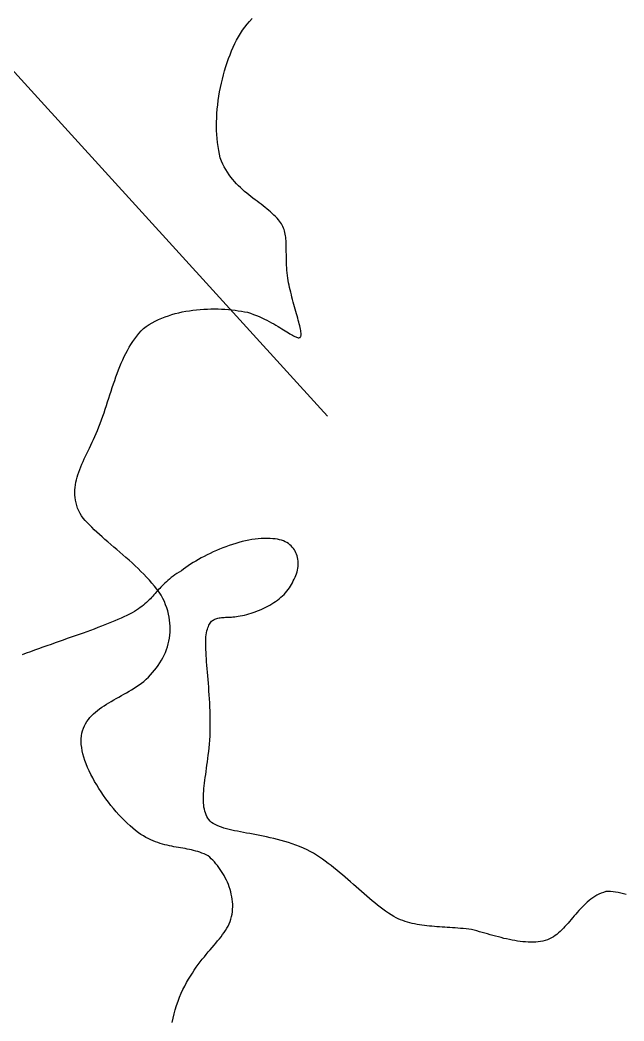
# Model space of a CAD drawing. Header units: metres. Extents: x 507606 to 508087, y 6966978 to 6967359.
# Drawn here: x 507844.326 to 507845.31, y 6967254.757 to 6967256.389 of the extents above; entities that cross this region are included whole.
import ezdxf

# ---------------------------------------------------------------- set-up
doc = ezdxf.new("R2010")
doc.units = ezdxf.units.M
doc.linetypes.add('ISO-DASHED2', pattern=[6, 4, -2])
doc.layers.add('CON_EX. MIN', color=253, linetype='ISO-DASHED2')
doc.layers.add('mga2020VEG_TREE', color=252, linetype='Continuous')

# ---------------------------------------------------------------- blocks, each defined once
blk = doc.blocks.new('BAC V TREE')
for p, q in [((-13.4646, 8.079), (-13.4404, 8.1099)), ((-13.4404, 8.1099), (-13.4155, 8.1395)), ((-13.4155, 8.1395), (-13.3898, 8.1677)), ((-13.5517, 7.9422), (-13.5328, 7.9773)), ((-13.5328, 7.9773), (-13.5108, 8.0128)), ((-13.5108, 8.0128), (-13.488, 8.0466)), ((-13.488, 8.0466), (-13.4646, 8.079)), ((-13.5875, 7.8682), (-13.5699, 7.9058)), ((-13.5699, 7.9058), (-13.5517, 7.9422)), ((-13.6357, 7.749), (-13.6204, 7.7897)), ((-13.6204, 7.7897), (-13.6043, 7.8294)), ((-13.6043, 7.8294), (-13.5875, 7.8682)), ((-13.6771, 7.6221), (-13.6641, 7.6651)), ((-13.6641, 7.6651), (-13.6503, 7.7074)), ((-13.6503, 7.7074), (-13.6357, 7.749)), ((-13.7004, 7.5344), (-13.6892, 7.5785)), ((-13.6892, 7.5785), (-13.6771, 7.6221)), ((-13.7203, 7.4449), (-13.7108, 7.4898)), ((-13.7108, 7.4898), (-13.7004, 7.5344)), ((-13.7431, 7.309), (-13.7365, 7.3544)), ((-13.7365, 7.3544), (-13.7289, 7.3998)), ((-13.7289, 7.3998), (-13.7203, 7.4449)), ((-13.7534, 7.2182), (-13.7487, 7.2635)), ((-13.7487, 7.2635), (-13.7431, 7.309)), ((-13.7595, 7.128), (-13.7569, 7.173)), ((-13.7569, 7.173), (-13.7534, 7.2182)), ((-13.7613, 7.0391), (-13.7609, 7.0833)), ((-13.7605, 6.9954), (-13.7613, 7.0391)), ((-13.7609, 7.0833), (-13.7595, 7.128)), ((-13.7586, 6.9522), (-13.7605, 6.9954)), ((-13.7555, 6.9097), (-13.7586, 6.9522)), ((-13.7512, 6.868), (-13.7555, 6.9097)), ((-13.7457, 6.8271), (-13.7512, 6.868)), ((-13.739, 6.7871), (-13.7457, 6.8271)), ((-13.731, 6.7481), (-13.739, 6.7871)), ((-13.7218, 6.7102), (-13.731, 6.7481)), ((-13.7112, 6.6735), (-13.7218, 6.7102)), ((-13.6965, 6.6425), (-13.7112, 6.6735)), ((-13.6809, 6.6129), (-13.6965, 6.6425)), ((-13.6644, 6.5845), (-13.6809, 6.6129)), ((-13.6472, 6.5573), (-13.6644, 6.5845)), ((-13.6292, 6.5313), (-13.6472, 6.5573)), ((-13.6106, 6.5063), (-13.6292, 6.5313)), ((-13.5914, 6.4824), (-13.6106, 6.5063)), ((-13.5716, 6.4594), (-13.5914, 6.4824)), ((-13.5514, 6.4374), (-13.5716, 6.4594)), ((-13.5307, 6.4161), (-13.5514, 6.4374)), ((-13.5097, 6.3957), (-13.5307, 6.4161)), ((-13.4884, 6.376), (-13.5097, 6.3957)), ((-13.4669, 6.3569), (-13.4884, 6.376)), ((-13.4453, 6.3385), (-13.4669, 6.3569)), ((-13.4235, 6.3205), (-13.4453, 6.3385)), ((-13.4017, 6.3031), (-13.4235, 6.3205)), ((-13.3799, 6.2861), (-13.4017, 6.3031)), ((-13.3582, 6.2694), (-13.3799, 6.2861)), ((-13.3367, 6.253), (-13.3582, 6.2694)), ((-13.3154, 6.2369), (-13.3367, 6.253)), ((-13.2943, 6.2209), (-13.3154, 6.2369)), ((-13.2736, 6.205), (-13.2943, 6.2209)), ((-13.2533, 6.1892), (-13.2736, 6.205)), ((-13.2334, 6.1734), (-13.2533, 6.1892)), ((-13.2141, 6.1576), (-13.2334, 6.1734)), ((-13.1954, 6.1416), (-13.2141, 6.1576)), ((-13.1773, 6.1254), (-13.1954, 6.1416)), ((-13.1599, 6.1089), (-13.1773, 6.1254)), ((-13.1433, 6.0922), (-13.1599, 6.1089)), ((-13.1275, 6.0751), (-13.1433, 6.0922)), ((-13.1126, 6.0575), (-13.1275, 6.0751)), ((-13.1012, 6.0439), (-13.1126, 6.0575)), ((-13.0909, 6.0301), (-13.1012, 6.0439)), ((-13.0816, 6.0161), (-13.0909, 6.0301)), ((-13.0734, 6.0018), (-13.0816, 6.0161)), ((-13.0661, 5.9871), (-13.0734, 6.0018)), ((-13.0596, 5.9722), (-13.0661, 5.9871)), ((-13.0541, 5.9569), (-13.0596, 5.9722)), ((-13.0492, 5.9413), (-13.0541, 5.9569)), ((-13.0451, 5.9253), (-13.0492, 5.9413)), ((-13.0417, 5.909), (-13.0451, 5.9253)), ((-13.0388, 5.8923), (-13.0417, 5.909)), ((-13.0365, 5.8751), (-13.0388, 5.8923)), ((-13.0347, 5.8575), (-13.0365, 5.8751)), ((-13.0332, 5.8395), (-13.0347, 5.8575)), ((-13.0322, 5.821), (-13.0332, 5.8395)), ((-13.0314, 5.802), (-13.0322, 5.821)), ((-13.0309, 5.7825), (-13.0314, 5.802)), ((-13.0305, 5.7625), (-13.0309, 5.7825)), ((-13.0303, 5.742), (-13.0305, 5.7625)), ((-13.0301, 5.7209), (-13.0303, 5.742)), ((-13.03, 5.6992), (-13.0301, 5.7209)), ((-13.0298, 5.677), (-13.03, 5.6992)), ((-13.0294, 5.6542), (-13.0298, 5.677)), ((-13.029, 5.6307), (-13.0294, 5.6542)), ((-13.0282, 5.6066), (-13.029, 5.6307)), ((-13.0272, 5.5818), (-13.0282, 5.6066)), ((-13.0259, 5.5564), (-13.0272, 5.5818)), ((-13.0241, 5.5303), (-13.0259, 5.5564)), ((-13.0219, 5.5035), (-13.0241, 5.5303)), ((-13.0191, 5.476), (-13.0219, 5.5035)), ((-13.0158, 5.4477), (-13.0191, 5.476)), ((-13.0116, 5.4237), (-13.0158, 5.4477)), ((-13.0069, 5.3992), (-13.0116, 5.4237)), ((-13.0018, 5.3744), (-13.0069, 5.3992)), ((-12.9962, 5.3492), (-13.0018, 5.3744)), ((-12.9903, 5.3238), (-12.9962, 5.3492)), ((-12.984, 5.2982), (-12.9903, 5.3238)), ((-12.9776, 5.2726), (-12.984, 5.2982)), ((-12.9709, 5.2469), (-12.9776, 5.2726)), ((-12.964, 5.2213), (-12.9709, 5.2469)), ((-12.9571, 5.1959), (-12.964, 5.2213)), ((-12.9501, 5.1707), (-12.9571, 5.1959)), ((-12.9432, 5.1458), (-12.9501, 5.1707)), ((-12.9363, 5.1212), (-12.9432, 5.1458)), ((-14.3364, 5.0269), (-14.3018, 5.0406)), ((-14.3018, 5.0406), (-14.2667, 5.0532)), ((-14.2667, 5.0532), (-14.2309, 5.0646)), ((-14.2309, 5.0646), (-14.1947, 5.075)), ((-14.1947, 5.075), (-14.158, 5.0842)), ((-14.158, 5.0842), (-14.121, 5.0924)), ((-14.121, 5.0924), (-14.0837, 5.0996)), ((-14.0837, 5.0996), (-14.0462, 5.1058)), ((-14.0462, 5.1058), (-14.0085, 5.1111)), ((-14.0085, 5.1111), (-13.9707, 5.1154)), ((-13.9707, 5.1154), (-13.9329, 5.1188)), ((-13.9329, 5.1188), (-13.8951, 5.1213)), ((-13.8951, 5.1213), (-13.8574, 5.1231)), ((-13.8574, 5.1231), (-13.8199, 5.124)), ((-13.8199, 5.124), (-13.7827, 5.1241)), ((-13.7827, 5.1241), (-13.7457, 5.1235)), ((-13.7457, 5.1235), (-13.7091, 5.1222)), ((-13.7091, 5.1222), (-13.673, 5.1202)), ((-13.673, 5.1202), (-13.6373, 5.1175)), ((-13.6373, 5.1175), (-13.6023, 5.1142)), ((-13.6023, 5.1142), (-13.5678, 5.1103)), ((-13.5678, 5.1103), (-13.5341, 5.1059)), ((-13.5341, 5.1059), (-13.5011, 5.1009)), ((-13.5011, 5.1009), (-13.469, 5.0954)), ((-13.469, 5.0954), (-13.4377, 5.0895)), ((-13.4377, 5.0895), (-13.4056, 5.0787)), ((-13.4056, 5.0787), (-13.3745, 5.0674)), ((-13.3745, 5.0674), (-13.3444, 5.0556)), ((-13.3444, 5.0556), (-13.3153, 5.0435)), ((-13.3153, 5.0435), (-13.2871, 5.031)), ((-12.9295, 5.0971), (-12.9363, 5.1212)), ((-12.9228, 5.0735), (-12.9295, 5.0971)), ((-12.9164, 5.0505), (-12.9228, 5.0735)), ((-12.9103, 5.0283), (-12.9164, 5.0505)), ((-14.5269, 4.9182), (-14.4975, 4.9396)), ((-14.4975, 4.9396), (-14.4671, 4.9596)), ((-14.4671, 4.9596), (-14.4357, 4.9783)), ((-14.4357, 4.9783), (-14.4034, 4.9958)), ((-14.4034, 4.9958), (-14.3703, 5.0119)), ((-14.3703, 5.0119), (-14.3364, 5.0269)), ((-13.2871, 5.031), (-13.26, 5.0184)), ((-13.26, 5.0184), (-13.2338, 5.0055)), ((-13.2338, 5.0055), (-13.2085, 4.9926)), ((-13.2085, 4.9926), (-13.1843, 4.9797)), ((-13.1843, 4.9797), (-13.161, 4.9668)), ((-13.161, 4.9668), (-13.1386, 4.954)), ((-13.1386, 4.954), (-13.1172, 4.9414)), ((-13.1172, 4.9414), (-13.0967, 4.929)), ((-12.9045, 5.0067), (-12.9103, 5.0283)), ((-12.899, 4.986), (-12.9045, 5.0067)), ((-12.894, 4.9662), (-12.899, 4.986)), ((-12.8895, 4.9474), (-12.894, 4.9662)), ((-12.8855, 4.9297), (-12.8895, 4.9474)), ((-14.619, 4.8118), (-14.5975, 4.84)), ((-14.5975, 4.84), (-14.5751, 4.8672)), ((-14.5751, 4.8672), (-14.5516, 4.8932)), ((-14.5516, 4.8932), (-14.5269, 4.9182)), ((-13.0967, 4.929), (-13.0771, 4.917)), ((-13.0771, 4.917), (-13.0585, 4.9054)), ((-13.0585, 4.9054), (-13.0408, 4.8942)), ((-13.0408, 4.8942), (-13.024, 4.8836)), ((-13.024, 4.8836), (-13.0081, 4.8736)), ((-13.0081, 4.8736), (-12.9932, 4.8643)), ((-12.9932, 4.8643), (-12.9791, 4.8557)), ((-12.9791, 4.8557), (-12.9659, 4.8479)), ((-12.9659, 4.8479), (-12.9536, 4.841)), ((-12.9536, 4.841), (-12.9422, 4.8351)), ((-12.9422, 4.8351), (-12.9317, 4.8302)), ((-12.9317, 4.8302), (-12.922, 4.8263)), ((-12.8866, 4.8261), (-12.882, 4.8303)), ((-12.8821, 4.913), (-12.8855, 4.9297)), ((-12.8793, 4.8977), (-12.8821, 4.913)), ((-12.882, 4.8303), (-12.8789, 4.8351)), ((-12.8772, 4.8835), (-12.8793, 4.8977)), ((-12.8789, 4.8351), (-12.8767, 4.8416)), ((-12.8758, 4.8708), (-12.8772, 4.8835)), ((-12.8767, 4.8416), (-12.8755, 4.8497)), ((-12.8753, 4.8595), (-12.8758, 4.8708)), ((-12.8755, 4.8497), (-12.8753, 4.8595)), ((-14.6777, 4.7215), (-14.659, 4.7525)), ((-14.659, 4.7525), (-14.6394, 4.7826)), ((-14.6394, 4.7826), (-14.619, 4.8118)), ((-12.922, 4.8263), (-12.9132, 4.8237)), ((-12.9132, 4.8237), (-12.9053, 4.8223)), ((-12.9053, 4.8223), (-12.8982, 4.8221)), ((-12.8982, 4.8221), (-12.8919, 4.8234)), ((-12.8919, 4.8234), (-12.8866, 4.8261)), ((-14.7448, 4.5899), (-14.7291, 4.6238)), ((-14.7291, 4.6238), (-14.7126, 4.6571)), ((-14.7126, 4.6571), (-14.6955, 4.6897)), ((-14.6955, 4.6897), (-14.6777, 4.7215)), ((-14.7889, 4.4845), (-14.7747, 4.5201)), ((-14.7747, 4.5201), (-14.76, 4.5553)), ((-14.76, 4.5553), (-14.7448, 4.5899)), ((-14.829, 4.375), (-14.816, 4.4119)), ((-14.816, 4.4119), (-14.8026, 4.4484)), ((-14.8026, 4.4484), (-14.7889, 4.4845)), ((-14.8544, 4.3004), (-14.8418, 4.3378)), ((-14.8418, 4.3378), (-14.829, 4.375)), ((-14.8913, 4.1872), (-14.8791, 4.225)), ((-14.8791, 4.225), (-14.8668, 4.2628)), ((-14.8668, 4.2628), (-14.8544, 4.3004)), ((-14.9284, 4.0736), (-14.9159, 4.1114)), ((-14.9159, 4.1114), (-14.9036, 4.1493)), ((-14.9036, 4.1493), (-14.8913, 4.1872)), ((-14.9669, 3.961), (-14.9538, 3.9983)), ((-14.9538, 3.9983), (-14.941, 4.0358)), ((-14.941, 4.0358), (-14.9284, 4.0736)), ((-15.0084, 3.8509), (-14.9941, 3.8872)), ((-14.9941, 3.8872), (-14.9803, 3.9239)), ((-14.9803, 3.9239), (-14.9669, 3.961)), ((-15.0503, 3.756), (-15.0361, 3.7871)), ((-15.0361, 3.7871), (-15.0221, 3.8187)), ((-15.0221, 3.8187), (-15.0084, 3.8509)), ((-15.0931, 3.6656), (-15.0789, 3.6953)), ((-15.0789, 3.6953), (-15.0646, 3.7254)), ((-15.0646, 3.7254), (-15.0503, 3.756)), ((-15.1477, 3.5507), (-15.1346, 3.5789)), ((-15.1346, 3.5789), (-15.121, 3.6074)), ((-15.121, 3.6074), (-15.1072, 3.6363)), ((-15.1072, 3.6363), (-15.0931, 3.6656)), ((-15.1948, 3.4404), (-15.184, 3.4676)), ((-15.184, 3.4676), (-15.1725, 3.4951)), ((-15.1725, 3.4951), (-15.1604, 3.5227)), ((-15.1604, 3.5227), (-15.1477, 3.5507)), ((-15.2293, 3.3328), (-15.2222, 3.3595)), ((-15.2222, 3.3595), (-15.214, 3.3863)), ((-15.214, 3.3863), (-15.2048, 3.4133)), ((-15.2048, 3.4133), (-15.1948, 3.4404)), ((-15.2438, 3.2527), (-15.2402, 3.2794)), ((-15.2402, 3.2794), (-15.2354, 3.3061)), ((-15.2354, 3.3061), (-15.2293, 3.3328)), ((-15.2469, 3.1991), (-15.2461, 3.2259)), ((-15.2462, 3.1722), (-15.2469, 3.1991)), ((-15.2439, 3.1452), (-15.2462, 3.1722)), ((-15.2461, 3.2259), (-15.2438, 3.2527)), ((-15.24, 3.118), (-15.2439, 3.1452)), ((-15.2343, 3.0906), (-15.24, 3.118)), ((-15.2267, 3.0629), (-15.2343, 3.0906)), ((-15.2173, 3.0351), (-15.2267, 3.0629)), ((-15.2059, 3.0069), (-15.2173, 3.0351)), ((-15.1924, 2.9784), (-15.2059, 3.0069)), ((-15.1762, 2.955), (-15.1924, 2.9784)), ((-15.1581, 2.9313), (-15.1762, 2.955)), ((-15.1384, 2.9074), (-15.1581, 2.9313)), ((-15.117, 2.8832), (-15.1384, 2.9074)), ((-15.0941, 2.8588), (-15.117, 2.8832)), ((-15.0698, 2.8342), (-15.0941, 2.8588)), ((-15.0443, 2.8093), (-15.0698, 2.8342)), ((-15.0175, 2.7842), (-15.0443, 2.8093)), ((-14.9898, 2.7588), (-15.0175, 2.7842)), ((-14.9611, 2.7332), (-14.9898, 2.7588)), ((-14.9315, 2.7072), (-14.9611, 2.7332)), ((-14.9013, 2.681), (-14.9315, 2.7072)), ((-14.8704, 2.6545), (-14.9013, 2.681)), ((-14.8391, 2.6278), (-14.8704, 2.6545)), ((-14.8074, 2.6007), (-14.8391, 2.6278)), ((-14.7754, 2.5733), (-14.8074, 2.6007)), ((-14.7433, 2.5456), (-14.7754, 2.5733)), ((-14.7111, 2.5176), (-14.7433, 2.5456)), ((-14.679, 2.4892), (-14.7111, 2.5176)), ((-14.6471, 2.4606), (-14.679, 2.4892)), ((-14.6155, 2.4316), (-14.6471, 2.4606)), ((-14.5844, 2.4022), (-14.6155, 2.4316)), ((-14.5537, 2.3726), (-14.5844, 2.4022)), ((-14.5237, 2.3425), (-14.5537, 2.3726)), ((-14.4944, 2.3121), (-14.5237, 2.3425)), ((-14.466, 2.2814), (-14.4944, 2.3121)), ((-14.4386, 2.2503), (-14.466, 2.2814)), ((-14.4123, 2.2188), (-14.4386, 2.2503)), ((-14.3872, 2.1869), (-14.4123, 2.2188)), ((-14.3634, 2.1546), (-14.3872, 2.1869)), ((-14.341, 2.1219), (-14.3634, 2.1546)), ((-14.3239, 2.0889), (-14.341, 2.1219)), ((-14.3087, 2.0559), (-14.3239, 2.0889)), ((-14.2952, 2.023), (-14.3087, 2.0559)), ((-14.2834, 1.9901), (-14.2952, 2.023)), ((-14.2734, 1.9574), (-14.2834, 1.9901)), ((-14.265, 1.9248), (-14.2734, 1.9574)), ((-14.2583, 1.8923), (-14.265, 1.9248)), ((-14.2533, 1.8601), (-14.2583, 1.8923)), ((-14.2499, 1.828), (-14.2533, 1.8601)), ((-14.248, 1.7961), (-14.2499, 1.828)), ((-14.2477, 1.7646), (-14.248, 1.7961)), ((-14.2558, 1.6714), (-14.2516, 1.7022)), ((-14.2516, 1.7022), (-14.2489, 1.7332)), ((-14.2489, 1.7332), (-14.2477, 1.7646)), ((-14.2867, 1.5521), (-14.2769, 1.5814)), ((-14.2769, 1.5814), (-14.2685, 1.611)), ((-14.2685, 1.611), (-14.2615, 1.6411)), ((-14.2615, 1.6411), (-14.2558, 1.6714)), ((-14.3239, 1.4669), (-14.3102, 1.4949)), ((-14.3102, 1.4949), (-14.2978, 1.5233)), ((-14.2978, 1.5233), (-14.2867, 1.5521)), ((-14.3908, 1.3604), (-14.3723, 1.3862)), ((-14.3723, 1.3862), (-14.355, 1.4126)), ((-14.355, 1.4126), (-14.3389, 1.4395)), ((-14.3389, 1.4395), (-14.3239, 1.4669)), ((-14.4997, 1.2404), (-14.4759, 1.2631)), ((-14.4759, 1.2631), (-14.453, 1.2865)), ((-14.453, 1.2865), (-14.4312, 1.3105)), ((-14.4312, 1.3105), (-14.4105, 1.3351)), ((-14.4105, 1.3351), (-14.3908, 1.3604)), ((-14.6253, 1.1475), (-14.5993, 1.1643)), ((-14.5993, 1.1643), (-14.5738, 1.1817)), ((-14.5738, 1.1817), (-14.5489, 1.1997)), ((-14.5489, 1.1997), (-14.5246, 1.2183)), ((-14.5246, 1.2183), (-14.4997, 1.2404)), ((-14.8126, 1.0392), (-14.7859, 1.0541)), ((-14.7859, 1.0541), (-14.759, 1.0691)), ((-14.759, 1.0691), (-14.732, 1.0842)), ((-14.732, 1.0842), (-14.7051, 1.0996)), ((-14.7051, 1.0996), (-14.6783, 1.1152)), ((-14.6783, 1.1152), (-14.6516, 1.1311)), ((-14.6516, 1.1311), (-14.6253, 1.1475)), ((-14.9879, 0.9305), (-14.9648, 0.9469)), ((-14.9648, 0.9469), (-14.9409, 0.963)), ((-14.9409, 0.963), (-14.9162, 0.9786)), ((-14.9162, 0.9786), (-14.891, 0.994)), ((-14.891, 0.994), (-14.8653, 1.0092)), ((-14.8653, 1.0092), (-14.8391, 1.0242)), ((-14.8391, 1.0242), (-14.8126, 1.0392)), ((-15.0887, 0.8394), (-15.0708, 0.859)), ((-15.0708, 0.859), (-15.0517, 0.8779)), ((-15.0517, 0.8779), (-15.0315, 0.896)), ((-15.0315, 0.896), (-15.0102, 0.9135)), ((-15.0102, 0.9135), (-14.9879, 0.9305)), ((-15.1565, 0.7272), (-15.1461, 0.7517)), ((-15.1461, 0.7517), (-15.1341, 0.7752)), ((-15.1341, 0.7752), (-15.1204, 0.7975)), ((-15.1204, 0.7975), (-15.1053, 0.8189)), ((-15.1053, 0.8189), (-15.0887, 0.8394)), ((-15.1797, 0.6177), (-15.1767, 0.6462)), ((-15.1767, 0.6462), (-15.1719, 0.6745)), ((-15.1719, 0.6745), (-15.1651, 0.7015)), ((-15.1651, 0.7015), (-15.1565, 0.7272)), ((-15.1804, 0.5879), (-15.1797, 0.6177)), ((-15.1789, 0.557), (-15.1804, 0.5879)), ((-15.1752, 0.525), (-15.1789, 0.557)), ((-15.1695, 0.4921), (-15.1752, 0.525)), ((-15.1618, 0.4584), (-15.1695, 0.4921)), ((-15.1522, 0.4239), (-15.1618, 0.4584)), ((-15.1408, 0.3888), (-15.1522, 0.4239)), ((-15.1277, 0.3531), (-15.1408, 0.3888)), ((-15.113, 0.3169), (-15.1277, 0.3531)), ((-15.0968, 0.2804), (-15.113, 0.3169)), ((-15.0791, 0.2437), (-15.0968, 0.2804)), ((-15.06, 0.2068), (-15.0791, 0.2437)), ((-15.0397, 0.1699), (-15.06, 0.2068)), ((-15.0181, 0.133), (-15.0397, 0.1699)), ((-14.9955, 0.0962), (-15.0181, 0.133)), ((-14.9718, 0.0598), (-14.9955, 0.0962)), ((-14.9472, 0.0236), (-14.9718, 0.0598)), ((-14.9217, -0.0121), (-14.9472, 0.0236)), ((-14.8954, -0.0472), (-14.9217, -0.0121)), ((-14.8685, -0.0817), (-14.8954, -0.0472)), ((-14.841, -0.1154), (-14.8685, -0.0817)), ((-14.8129, -0.1483), (-14.841, -0.1154)), ((-14.7845, -0.1802), (-14.8129, -0.1483)), ((-14.7557, -0.2111), (-14.7845, -0.1802)), ((-14.7266, -0.2408), (-14.7557, -0.2111)), ((-14.6974, -0.2693), (-14.7266, -0.2408)), ((-14.6681, -0.2964), (-14.6974, -0.2693)), ((-14.6388, -0.3221), (-14.6681, -0.2964)), ((-14.6096, -0.3463), (-14.6388, -0.3221)), ((-14.5805, -0.3687), (-14.6096, -0.3463)), ((-14.5544, -0.3862), (-14.5805, -0.3687)), ((-14.5284, -0.4022), (-14.5544, -0.3862)), ((-14.5027, -0.4168), (-14.5284, -0.4022)), ((-14.4771, -0.4301), (-14.5027, -0.4168)), ((-14.4518, -0.4421), (-14.4771, -0.4301)), ((-14.4266, -0.453), (-14.4518, -0.4421)), ((-14.4016, -0.4629), (-14.4266, -0.453)), ((-14.3768, -0.4718), (-14.4016, -0.4629)), ((-14.3521, -0.4799), (-14.3768, -0.4718)), ((-14.3277, -0.4871), (-14.3521, -0.4799)), ((-14.3034, -0.4937), (-14.3277, -0.4871)), ((-14.2793, -0.4996), (-14.3034, -0.4937)), ((-14.2553, -0.505), (-14.2793, -0.4996)), ((-14.2316, -0.51), (-14.2553, -0.505)), ((-14.2079, -0.5146), (-14.2316, -0.51)), ((-14.1845, -0.5189), (-14.2079, -0.5146)), ((-14.1612, -0.5231), (-14.1845, -0.5189)), ((-14.138, -0.5271), (-14.1612, -0.5231)), ((-14.115, -0.5312), (-14.138, -0.5271)), ((-14.0922, -0.5353), (-14.115, -0.5312)), ((-14.0695, -0.5396), (-14.0922, -0.5353)), ((-14.0469, -0.5441), (-14.0695, -0.5396)), ((-14.0244, -0.549), (-14.0469, -0.5441)), ((-14.0021, -0.5543), (-14.0244, -0.549)), ((-13.98, -0.5601), (-14.0021, -0.5543)), ((-13.9579, -0.5665), (-13.98, -0.5601)), ((-13.936, -0.5735), (-13.9579, -0.5665)), ((-13.9142, -0.5814), (-13.936, -0.5735)), ((-13.8925, -0.5901), (-13.9142, -0.5814)), ((-13.871, -0.5997), (-13.8925, -0.5901)), ((-13.8495, -0.6104), (-13.871, -0.5997)), ((-13.8331, -0.6251), (-13.8495, -0.6104)), ((-13.8167, -0.6408), (-13.8331, -0.6251)), ((-13.8005, -0.6574), (-13.8167, -0.6408)), ((-13.7845, -0.6749), (-13.8005, -0.6574)), ((-13.7688, -0.6932), (-13.7845, -0.6749)), ((-13.7534, -0.7122), (-13.7688, -0.6932)), ((-13.7383, -0.7321), (-13.7534, -0.7122)), ((-13.7237, -0.7526), (-13.7383, -0.7321)), ((-13.7096, -0.7738), (-13.7237, -0.7526)), ((-13.696, -0.7956), (-13.7096, -0.7738)), ((-13.6831, -0.818), (-13.696, -0.7956)), ((-13.6707, -0.841), (-13.6831, -0.818)), ((-13.6591, -0.8644), (-13.6707, -0.841)), ((-13.6482, -0.8883), (-13.6591, -0.8644)), ((-13.6381, -0.9126), (-13.6482, -0.8883)), ((-13.6288, -0.9373), (-13.6381, -0.9126)), ((-13.6205, -0.9623), (-13.6288, -0.9373)), ((-13.6131, -0.9877), (-13.6205, -0.9623)), ((-13.6068, -1.0133), (-13.6131, -0.9877)), ((-13.6015, -1.0391), (-13.6068, -1.0133)), ((-13.5974, -1.065), (-13.6015, -1.0391)), ((-13.5944, -1.0911), (-13.5974, -1.065)), ((-13.5927, -1.1173), (-13.5944, -1.0911)), ((-13.5931, -1.1698), (-13.5922, -1.1436)), ((-13.5922, -1.1436), (-13.5927, -1.1173)), ((-13.6112, -1.2741), (-13.6044, -1.2482)), ((-13.6044, -1.2482), (-13.5992, -1.2222)), ((-13.5992, -1.2222), (-13.5954, -1.196)), ((-13.5954, -1.196), (-13.5931, -1.1698)), ((-13.6541, -1.3701), (-13.6413, -1.3478)), ((-13.6413, -1.3478), (-13.6296, -1.3252)), ((-13.6296, -1.3252), (-13.6196, -1.2997)), ((-13.6196, -1.2997), (-13.6112, -1.2741)), ((-13.7323, -1.4803), (-13.715, -1.4583)), ((-13.715, -1.4583), (-13.6985, -1.4363)), ((-13.6985, -1.4363), (-13.6828, -1.4143)), ((-13.6828, -1.4143), (-13.668, -1.3923)), ((-13.668, -1.3923), (-13.6541, -1.3701)), ((-13.8277, -1.5946), (-13.8077, -1.571)), ((-13.8077, -1.571), (-13.788, -1.5478)), ((-13.788, -1.5478), (-13.7689, -1.5251)), ((-13.7689, -1.5251), (-13.7503, -1.5026)), ((-13.7503, -1.5026), (-13.7323, -1.4803)), ((-13.9107, -1.695), (-13.8897, -1.6689)), ((-13.8897, -1.6689), (-13.8688, -1.6435)), ((-13.8688, -1.6435), (-13.8481, -1.6188)), ((-13.8481, -1.6188), (-13.8277, -1.5946)), ((-13.9948, -1.8084), (-13.9739, -1.7786)), ((-13.9739, -1.7786), (-13.9529, -1.7498)), ((-13.9529, -1.7498), (-13.9318, -1.722)), ((-13.9318, -1.722), (-13.9107, -1.695)), ((-14.056, -1.9047), (-14.0359, -1.8714)), ((-14.0359, -1.8714), (-14.0155, -1.8393)), ((-14.0155, -1.8393), (-13.9948, -1.8084)), ((-14.1135, -2.0129), (-14.0949, -1.9754)), ((-14.0949, -1.9754), (-14.0757, -1.9394)), ((-14.0757, -1.9394), (-14.056, -1.9047)), ((-14.1654, -2.1348), (-14.1489, -2.0925)), ((-14.1489, -2.0925), (-14.1315, -2.0519)), ((-14.1315, -2.0519), (-14.1135, -2.0129)), ((-14.1961, -2.2248), (-14.1812, -2.1789)), ((-14.1812, -2.1789), (-14.1654, -2.1348)), ((-14.2172, -2.3111), (-14.2072, -2.2671)), ((-14.2072, -2.2671), (-14.1961, -2.2248)), ((-14.2259, -2.3566), (-14.2172, -2.3111)), ((-5.4099, -10.8064), (-5.4441, -10.8172)), ((-5.3757, -10.7966), (-5.4099, -10.8064)), ((-5.3416, -10.7876), (-5.3757, -10.7966)), ((-5.3076, -10.7795), (-5.3416, -10.7876)), ((-5.2738, -10.7724), (-5.3076, -10.7795)), ((-5.2404, -10.7663), (-5.2738, -10.7724)), ((-5.2073, -10.7614), (-5.2404, -10.7663)), ((-5.1747, -10.7576), (-5.2073, -10.7614)), ((-5.1426, -10.7549), (-5.1747, -10.7576)), ((-5.1111, -10.7535), (-5.1426, -10.7549)), ((-5.0802, -10.7535), (-5.1111, -10.7535)), ((-5.0501, -10.7547), (-5.0802, -10.7535)), ((-5.0208, -10.7574), (-5.0501, -10.7547)), ((-4.9962, -10.7595), (-5.0208, -10.7574)), ((-4.9728, -10.7629), (-4.9962, -10.7595)), ((-4.9506, -10.7677), (-4.9728, -10.7629)), ((-4.9297, -10.7736), (-4.9506, -10.7677)), ((-4.91, -10.7807), (-4.9297, -10.7736)), ((-4.8915, -10.789), (-4.91, -10.7807)), ((-4.8742, -10.7983), (-4.8915, -10.789)), ((-4.8581, -10.8086), (-4.8742, -10.7983)), ((-4.8432, -10.8199), (-4.8581, -10.8086)), ((-5.6778, -10.911), (-5.7094, -10.9265)), ((-5.6455, -10.896), (-5.6778, -10.911)), ((-5.6128, -10.8814), (-5.6455, -10.896)), ((-5.5796, -10.8673), (-5.6128, -10.8814)), ((-5.5461, -10.8538), (-5.5796, -10.8673)), ((-5.5123, -10.8409), (-5.5461, -10.8538)), ((-5.4783, -10.8286), (-5.5123, -10.8409)), ((-5.4441, -10.8172), (-5.4783, -10.8286)), ((-4.8295, -10.8321), (-4.8432, -10.8199)), ((-4.8169, -10.8451), (-4.8295, -10.8321)), ((-4.8056, -10.859), (-4.8169, -10.8451)), ((-4.7954, -10.8735), (-4.8056, -10.859)), ((-4.7864, -10.8888), (-4.7954, -10.8735)), ((-4.7785, -10.9046), (-4.7864, -10.8888)), ((-4.7718, -10.9211), (-4.7785, -10.9046)), ((-5.8566, -11.0084), (-5.8833, -11.0252)), ((-5.8289, -10.9916), (-5.8566, -11.0084)), ((-5.8003, -10.975), (-5.8289, -10.9916)), ((-5.7708, -10.9585), (-5.8003, -10.975)), ((-5.7405, -10.9424), (-5.7708, -10.9585)), ((-5.7094, -10.9265), (-5.7405, -10.9424)), ((-4.7663, -10.938), (-4.7718, -10.9211)), ((-4.7619, -10.9555), (-4.7663, -10.938)), ((-4.7586, -10.9733), (-4.7619, -10.9555)), ((-4.7565, -10.9915), (-4.7586, -10.9733)), ((-4.7555, -11.01), (-4.7565, -10.9915)), ((-4.7557, -11.0288), (-4.7555, -11.01)), ((-6.0257, -11.1222), (-6.0472, -11.1367)), ((-6.0029, -11.1075), (-6.0257, -11.1222)), ((-5.9786, -11.0928), (-6.0029, -11.1075)), ((-5.9566, -11.076), (-5.9786, -11.0928)), ((-5.9334, -11.0591), (-5.9566, -11.076)), ((-5.9089, -11.0422), (-5.9334, -11.0591)), ((-5.8833, -11.0252), (-5.9089, -11.0422)), ((-4.78, -11.1434), (-4.7732, -11.1243)), ((-4.7732, -11.1243), (-4.7675, -11.1051)), ((-4.7675, -11.1051), (-4.7628, -11.086)), ((-4.7628, -11.086), (-4.7593, -11.0668)), ((-4.7593, -11.0668), (-4.757, -11.0477)), ((-4.757, -11.0477), (-4.7557, -11.0288)), ((-6.1522, -11.2223), (-6.1667, -11.2363)), ((-6.1371, -11.2083), (-6.1522, -11.2223)), ((-6.1211, -11.1941), (-6.1371, -11.2083)), ((-6.1042, -11.1799), (-6.1211, -11.1941)), ((-6.0863, -11.1656), (-6.1042, -11.1799)), ((-6.0673, -11.1512), (-6.0863, -11.1656)), ((-6.0472, -11.1367), (-6.0673, -11.1512)), ((-4.8249, -11.2376), (-4.8153, -11.2188)), ((-4.8153, -11.2188), (-4.8069, -11.1996)), ((-4.8069, -11.1996), (-4.7968, -11.1811)), ((-4.7968, -11.1811), (-4.7879, -11.1623)), ((-4.7879, -11.1623), (-4.78, -11.1434)), ((-6.2555, -11.3326), (-6.2676, -11.3462)), ((-6.2435, -11.319), (-6.2555, -11.3326)), ((-6.2314, -11.3054), (-6.2435, -11.319)), ((-6.2191, -11.2917), (-6.2314, -11.3054)), ((-6.2066, -11.2779), (-6.2191, -11.2917)), ((-6.1938, -11.2641), (-6.2066, -11.2779)), ((-6.1805, -11.2503), (-6.1938, -11.2641)), ((-6.1667, -11.2363), (-6.1805, -11.2503)), ((-4.9036, -11.3411), (-4.8882, -11.325)), ((-4.8882, -11.325), (-4.8736, -11.3084)), ((-4.8736, -11.3084), (-4.8599, -11.2914)), ((-4.8599, -11.2914), (-4.8472, -11.2739)), ((-4.8472, -11.2739), (-4.8355, -11.256)), ((-4.8355, -11.256), (-4.8249, -11.2376)), ((-6.361, -11.44), (-6.3767, -11.4533)), ((-6.3461, -11.4267), (-6.361, -11.44)), ((-6.3318, -11.4133), (-6.3461, -11.4267)), ((-6.3181, -11.4), (-6.3318, -11.4133)), ((-6.305, -11.3866), (-6.3181, -11.4)), ((-6.2922, -11.3731), (-6.305, -11.3866)), ((-6.2798, -11.3597), (-6.2922, -11.3731)), ((-6.2676, -11.3462), (-6.2798, -11.3597)), ((-5.0314, -11.4405), (-5.0114, -11.4278)), ((-5.0114, -11.4278), (-4.9918, -11.4146)), ((-4.9918, -11.4146), (-4.9728, -11.4009)), ((-4.9728, -11.4009), (-4.9545, -11.3866)), ((-4.9545, -11.3866), (-4.9368, -11.3719)), ((-4.9368, -11.3719), (-4.9198, -11.3568)), ((-4.9198, -11.3568), (-4.9036, -11.3411)), ((-6.4965, -11.534), (-6.5236, -11.5483)), ((-6.4706, -11.5195), (-6.4965, -11.534)), ((-6.4495, -11.5063), (-6.4706, -11.5195)), ((-6.4296, -11.4931), (-6.4495, -11.5063)), ((-6.411, -11.4798), (-6.4296, -11.4931)), ((-6.3934, -11.4666), (-6.411, -11.4798)), ((-6.3767, -11.4533), (-6.3934, -11.4666)), ((-5.2725, -11.5457), (-5.2499, -11.5389)), ((-5.2499, -11.5389), (-5.2273, -11.5315)), ((-5.2273, -11.5315), (-5.2048, -11.5236)), ((-5.2048, -11.5236), (-5.1823, -11.5151)), ((-5.1823, -11.5151), (-5.16, -11.506)), ((-5.16, -11.506), (-5.1378, -11.4964)), ((-5.1378, -11.4964), (-5.1159, -11.4863)), ((-5.1159, -11.4863), (-5.0942, -11.4756)), ((-5.0942, -11.4756), (-5.0729, -11.4645)), ((-5.0729, -11.4645), (-5.0519, -11.4528)), ((-5.0519, -11.4528), (-5.0314, -11.4405)), ((-6.7453, -11.6477), (-6.781, -11.6618)), ((-6.7106, -11.6336), (-6.7453, -11.6477)), ((-6.6769, -11.6194), (-6.7106, -11.6336)), ((-6.6441, -11.6053), (-6.6769, -11.6194)), ((-6.6123, -11.5911), (-6.6441, -11.6053)), ((-6.5816, -11.5769), (-6.6123, -11.5911)), ((-6.552, -11.5626), (-6.5816, -11.5769)), ((-6.5236, -11.5483), (-6.552, -11.5626)), ((-5.6846, -11.6518), (-5.6779, -11.6413)), ((-5.6779, -11.6413), (-5.6707, -11.6319)), ((-5.6707, -11.6319), (-5.663, -11.6236)), ((-5.663, -11.6236), (-5.6549, -11.6163)), ((-5.6549, -11.6163), (-5.6463, -11.61)), ((-5.6463, -11.61), (-5.6372, -11.6045)), ((-5.6372, -11.6045), (-5.6276, -11.5999)), ((-5.6276, -11.5999), (-5.6176, -11.5959)), ((-5.6176, -11.5959), (-5.607, -11.5927)), ((-5.607, -11.5927), (-5.5959, -11.59)), ((-5.5959, -11.59), (-5.5843, -11.5878)), ((-5.5843, -11.5878), (-5.5722, -11.586)), ((-5.5722, -11.586), (-5.5596, -11.5846)), ((-5.5596, -11.5846), (-5.5464, -11.5835)), ((-5.5464, -11.5835), (-5.5327, -11.5826)), ((-5.5327, -11.5826), (-5.5184, -11.5818)), ((-5.5184, -11.5818), (-5.5036, -11.581)), ((-5.5036, -11.581), (-5.4882, -11.5803)), ((-5.4882, -11.5803), (-5.4723, -11.5794)), ((-5.4723, -11.5794), (-5.4557, -11.5784)), ((-5.4557, -11.5784), (-5.4386, -11.5771)), ((-5.4386, -11.5771), (-5.4209, -11.5755)), ((-5.4209, -11.5755), (-5.4026, -11.5735)), ((-5.4026, -11.5735), (-5.3836, -11.5711)), ((-5.3836, -11.5711), (-5.3618, -11.5672)), ((-5.3618, -11.5672), (-5.3398, -11.5627)), ((-5.3398, -11.5627), (-5.3175, -11.5576)), ((-5.3175, -11.5576), (-5.2951, -11.5519)), ((-5.2951, -11.5519), (-5.2725, -11.5457)), ((-7.0105, -11.7472), (-7.051, -11.7616)), ((-6.9706, -11.7329), (-7.0105, -11.7472)), ((-6.9313, -11.7186), (-6.9706, -11.7329)), ((-6.8926, -11.7043), (-6.9313, -11.7186)), ((-6.8546, -11.6901), (-6.8926, -11.7043)), ((-6.8174, -11.676), (-6.8546, -11.6901)), ((-6.781, -11.6618), (-6.8174, -11.676)), ((-5.7198, -11.7651), (-5.716, -11.7442)), ((-5.716, -11.7442), (-5.7118, -11.725)), ((-5.7118, -11.725), (-5.7072, -11.7074)), ((-5.7072, -11.7074), (-5.7022, -11.6914)), ((-5.7022, -11.6914), (-5.6968, -11.6768)), ((-5.6968, -11.6768), (-5.6909, -11.6637)), ((-5.6909, -11.6637), (-5.6846, -11.6518)), ((-7.3029, -11.8498), (-7.3459, -11.8649)), ((-7.2601, -11.8349), (-7.3029, -11.8498)), ((-7.2175, -11.82), (-7.2601, -11.8349)), ((-7.1753, -11.8053), (-7.2175, -11.82)), ((-7.1335, -11.7906), (-7.1753, -11.8053)), ((-7.092, -11.7761), (-7.1335, -11.7906)), ((-7.051, -11.7616), (-7.092, -11.7761)), ((-5.7242, -11.8631), (-5.7241, -11.8364)), ((-5.7241, -11.8364), (-5.7233, -11.8111)), ((-5.7233, -11.8111), (-5.7219, -11.7874)), ((-5.7219, -11.7874), (-5.7198, -11.7651)), ((-7.6061, -11.9587), (-7.6494, -11.9749)), ((-7.5627, -11.9427), (-7.6061, -11.9587)), ((-7.5193, -11.9268), (-7.5627, -11.9427)), ((-7.4759, -11.9111), (-7.5193, -11.9268)), ((-7.4325, -11.8956), (-7.4759, -11.9111)), ((-7.3891, -11.8802), (-7.4325, -11.8956)), ((-7.3459, -11.8649), (-7.3891, -11.8802)), ((-5.7237, -11.8912), (-5.7242, -11.8631)), ((-5.7228, -11.9206), (-5.7237, -11.8912)), ((-5.7214, -11.9512), (-5.7228, -11.9206)), ((-5.7195, -11.983), (-5.7214, -11.9512)), ((-5.7173, -12.016), (-5.7195, -11.983)), ((-5.7149, -12.05), (-5.7173, -12.016)), ((-5.7121, -12.0851), (-5.7149, -12.05)), ((-5.7092, -12.1211), (-5.7121, -12.0851)), ((-5.7061, -12.1581), (-5.7092, -12.1211)), ((-5.7029, -12.1958), (-5.7061, -12.1581)), ((-5.6997, -12.2344), (-5.7029, -12.1958)), ((-5.6965, -12.2737), (-5.6997, -12.2344)), ((-5.6933, -12.3137), (-5.6965, -12.2737)), ((-5.6903, -12.3543), (-5.6933, -12.3137)), ((-5.6874, -12.3955), (-5.6903, -12.3543)), ((-5.6848, -12.4372), (-5.6874, -12.3955)), ((-5.6824, -12.4793), (-5.6848, -12.4372)), ((-5.6804, -12.5218), (-5.6824, -12.4793)), ((-5.6787, -12.5647), (-5.6804, -12.5218)), ((-5.6774, -12.6078), (-5.6787, -12.5647)), ((-5.6767, -12.6511), (-5.6774, -12.6078)), ((-5.6768, -12.7383), (-5.6764, -12.6947)), ((-5.6764, -12.6947), (-5.6767, -12.6511)), ((-5.6795, -12.8256), (-5.6778, -12.7819)), ((-5.6778, -12.7819), (-5.6768, -12.7383)), ((-5.6851, -12.9126), (-5.6819, -12.8691)), ((-5.6819, -12.8691), (-5.6795, -12.8256)), ((-5.6975, -13.0255), (-5.6931, -12.9887)), ((-5.6931, -12.9887), (-5.689, -12.951)), ((-5.689, -12.951), (-5.6851, -12.9126)), ((-5.7114, -13.131), (-5.7067, -13.0966)), ((-5.7067, -13.0966), (-5.702, -13.0615)), ((-5.702, -13.0615), (-5.6975, -13.0255)), ((-5.7251, -13.2292), (-5.7207, -13.1973)), ((-5.7207, -13.1973), (-5.7161, -13.1646)), ((-5.7161, -13.1646), (-5.7114, -13.131)), ((-5.7404, -13.349), (-5.7371, -13.3202)), ((-5.7371, -13.3202), (-5.7334, -13.2907)), ((-5.7334, -13.2907), (-5.7294, -13.2604)), ((-5.7294, -13.2604), (-5.7251, -13.2292)), ((-5.7485, -13.456), (-5.7474, -13.4304)), ((-5.7474, -13.4304), (-5.7456, -13.4041)), ((-5.7456, -13.4041), (-5.7433, -13.3769)), ((-5.7433, -13.3769), (-5.7404, -13.349)), ((-5.749, -13.4808), (-5.7485, -13.456)), ((-5.7487, -13.5048), (-5.749, -13.4808)), ((-5.7476, -13.528), (-5.7487, -13.5048)), ((-5.7456, -13.5505), (-5.7476, -13.528)), ((-5.7427, -13.5722), (-5.7456, -13.5505)), ((-5.7388, -13.5931), (-5.7427, -13.5722)), ((-5.7339, -13.6132), (-5.7388, -13.5931)), ((-5.7278, -13.6326), (-5.7339, -13.6132)), ((-5.7205, -13.6512), (-5.7278, -13.6326)), ((-5.712, -13.669), (-5.7205, -13.6512)), ((-5.7022, -13.6861), (-5.712, -13.669)), ((-5.691, -13.7024), (-5.7022, -13.6861)), ((-5.6784, -13.7179), (-5.691, -13.7024)), ((-5.6644, -13.7327), (-5.6784, -13.7179)), ((-5.6457, -13.7445), (-5.6644, -13.7327)), ((-5.6257, -13.7554), (-5.6457, -13.7445)), ((-5.6044, -13.7654), (-5.6257, -13.7554)), ((-5.5818, -13.7748), (-5.6044, -13.7654)), ((-5.558, -13.7834), (-5.5818, -13.7748)), ((-5.533, -13.7915), (-5.558, -13.7834)), ((-5.5069, -13.7991), (-5.533, -13.7915)), ((-5.4797, -13.8062), (-5.5069, -13.7991)), ((-5.4515, -13.813), (-5.4797, -13.8062)), ((-5.4223, -13.8194), (-5.4515, -13.813)), ((-5.3921, -13.8257), (-5.4223, -13.8194)), ((-5.3611, -13.8318), (-5.3921, -13.8257)), ((-5.3292, -13.8378), (-5.3611, -13.8318)), ((-5.2965, -13.8439), (-5.3292, -13.8378)), ((-5.263, -13.85), (-5.2965, -13.8439)), ((-5.2288, -13.8563), (-5.263, -13.85)), ((-5.1939, -13.8628), (-5.2288, -13.8563)), ((-5.1584, -13.8696), (-5.1939, -13.8628)), ((-5.1224, -13.8768), (-5.1584, -13.8696)), ((-5.0858, -13.8844), (-5.1224, -13.8768)), ((-5.0487, -13.8926), (-5.0858, -13.8844)), ((-5.0111, -13.9013), (-5.0487, -13.8926)), ((-4.9732, -13.9107), (-5.0111, -13.9013)), ((-4.9349, -13.9209), (-4.9732, -13.9107)), ((-4.8963, -13.9319), (-4.9349, -13.9209)), ((-4.8575, -13.9438), (-4.8963, -13.9319)), ((-4.8184, -13.9566), (-4.8575, -13.9438)), ((-4.7792, -13.9706), (-4.8184, -13.9566)), ((-4.7399, -13.9856), (-4.7792, -13.9706)), ((-4.7004, -14.0018), (-4.7399, -13.9856)), ((-4.661, -14.0193), (-4.7004, -14.0018)), ((-4.6285, -14.0373), (-4.661, -14.0193)), ((-4.5964, -14.0562), (-4.6285, -14.0373)), ((-4.5647, -14.076), (-4.5964, -14.0562)), ((-4.5333, -14.0965), (-4.5647, -14.076)), ((-4.5022, -14.1178), (-4.5333, -14.0965)), ((-4.4715, -14.1397), (-4.5022, -14.1178)), ((-4.441, -14.1623), (-4.4715, -14.1397)), ((-4.4108, -14.1853), (-4.441, -14.1623)), ((-4.3809, -14.2089), (-4.4108, -14.1853)), ((-4.3512, -14.2328), (-4.3809, -14.2089)), ((-4.3218, -14.2571), (-4.3512, -14.2328)), ((-4.2925, -14.2817), (-4.3218, -14.2571)), ((-4.2635, -14.3065), (-4.2925, -14.2817)), ((-4.2346, -14.3315), (-4.2635, -14.3065)), ((-4.2059, -14.3566), (-4.2346, -14.3315)), ((-4.1773, -14.3817), (-4.2059, -14.3566)), ((-4.1488, -14.4068), (-4.1773, -14.3817)), ((-4.1204, -14.4318), (-4.1488, -14.4068)), ((-4.0922, -14.4566), (-4.1204, -14.4318)), ((-4.0639, -14.4813), (-4.0922, -14.4566)), ((-4.0358, -14.5056), (-4.0639, -14.4813)), ((-1.5794, -14.4748), (-1.6025, -14.4849)), ((-1.5554, -14.4659), (-1.5794, -14.4748)), ((-1.5306, -14.4583), (-1.5554, -14.4659)), ((-1.5062, -14.4574), (-1.5306, -14.4583)), ((-1.4811, -14.458), (-1.5062, -14.4574)), ((-1.4552, -14.4601), (-1.4811, -14.458)), ((-1.4287, -14.4635), (-1.4552, -14.4601)), ((-1.4015, -14.4683), (-1.4287, -14.4635)), ((-1.3737, -14.4743), (-1.4015, -14.4683)), ((-1.3453, -14.4814), (-1.3737, -14.4743)), ((-1.3163, -14.4897), (-1.3453, -14.4814)), ((-4.0077, -14.5297), (-4.0358, -14.5056)), ((-3.9796, -14.5533), (-4.0077, -14.5297)), ((-3.9515, -14.5765), (-3.9796, -14.5533)), ((-3.9234, -14.5991), (-3.9515, -14.5765)), ((-1.7442, -14.5845), (-1.7621, -14.6018)), ((-1.7257, -14.5678), (-1.7442, -14.5845)), ((-1.7068, -14.5518), (-1.7257, -14.5678)), ((-1.6873, -14.5366), (-1.7068, -14.5518)), ((-1.6671, -14.5222), (-1.6873, -14.5366)), ((-1.6463, -14.5087), (-1.6671, -14.5222)), ((-1.6248, -14.4963), (-1.6463, -14.5087)), ((-1.6025, -14.4849), (-1.6248, -14.4963)), ((-3.8952, -14.6212), (-3.9234, -14.5991)), ((-3.867, -14.6426), (-3.8952, -14.6212)), ((-3.8387, -14.6633), (-3.867, -14.6426)), ((-3.8104, -14.6832), (-3.8387, -14.6633)), ((-3.7819, -14.7023), (-3.8104, -14.6832)), ((-1.8303, -14.6752), (-1.8466, -14.6942)), ((-1.8137, -14.6564), (-1.8303, -14.6752)), ((-1.7968, -14.6378), (-1.8137, -14.6564)), ((-1.7797, -14.6196), (-1.7968, -14.6378)), ((-1.7621, -14.6018), (-1.7797, -14.6196)), ((-3.7534, -14.7205), (-3.7819, -14.7023)), ((-3.7299, -14.7322), (-3.7534, -14.7205)), ((-3.7062, -14.743), (-3.7299, -14.7322)), ((-3.6824, -14.7529), (-3.7062, -14.743)), ((-3.6583, -14.762), (-3.6824, -14.7529)), ((-3.634, -14.7702), (-3.6583, -14.762)), ((-3.6096, -14.7777), (-3.634, -14.7702)), ((-3.5849, -14.7845), (-3.6096, -14.7777)), ((-3.5601, -14.7906), (-3.5849, -14.7845)), ((-3.535, -14.7961), (-3.5601, -14.7906)), ((-3.5098, -14.8011), (-3.535, -14.7961)), ((-1.9268, -14.7891), (-1.9429, -14.8074)), ((-1.9108, -14.7704), (-1.9268, -14.7891)), ((-1.8949, -14.7515), (-1.9108, -14.7704)), ((-1.8789, -14.7325), (-1.8949, -14.7515)), ((-1.8628, -14.7133), (-1.8789, -14.7325)), ((-1.8466, -14.6942), (-1.8628, -14.7133)), ((-3.4844, -14.8055), (-3.5098, -14.8011)), ((-3.4588, -14.8094), (-3.4844, -14.8055)), ((-3.433, -14.8129), (-3.4588, -14.8094)), ((-3.407, -14.8161), (-3.433, -14.8129)), ((-3.3808, -14.8189), (-3.407, -14.8161)), ((-3.3545, -14.8214), (-3.3808, -14.8189)), ((-3.3279, -14.8236), (-3.3545, -14.8214)), ((-3.3012, -14.8257), (-3.3279, -14.8236)), ((-3.2744, -14.8276), (-3.3012, -14.8257)), ((-3.2473, -14.8294), (-3.2744, -14.8276)), ((-3.2201, -14.8312), (-3.2473, -14.8294)), ((-3.1927, -14.8329), (-3.2201, -14.8312)), ((-3.1651, -14.8347), (-3.1927, -14.8329)), ((-3.1373, -14.8365), (-3.1651, -14.8347)), ((-3.1094, -14.8385), (-3.1373, -14.8365)), ((-3.0814, -14.8407), (-3.1094, -14.8385)), ((-3.0531, -14.843), (-3.0814, -14.8407)), ((-3.0247, -14.8457), (-3.0531, -14.843)), ((-2.9962, -14.8486), (-3.0247, -14.8457)), ((-2.9674, -14.852), (-2.9962, -14.8486)), ((-2.9386, -14.8557), (-2.9674, -14.852)), ((-2.9115, -14.8629), (-2.9386, -14.8557)), ((-2.8841, -14.8703), (-2.9115, -14.8629)), ((-2.8565, -14.878), (-2.8841, -14.8703)), ((-2.8285, -14.8859), (-2.8565, -14.878)), ((-2.8003, -14.8938), (-2.8285, -14.8859)), ((-2.7719, -14.9019), (-2.8003, -14.8938)), ((-2.7433, -14.9099), (-2.7719, -14.9019)), ((-2.0261, -14.8913), (-2.0436, -14.906)), ((-2.0089, -14.8759), (-2.0261, -14.8913)), ((-1.992, -14.8596), (-2.0089, -14.8759)), ((-1.9754, -14.8428), (-1.992, -14.8596)), ((-1.9591, -14.8253), (-1.9754, -14.8428)), ((-1.9429, -14.8074), (-1.9591, -14.8253)), ((-2.7146, -14.9179), (-2.7433, -14.9099)), ((-2.6858, -14.9257), (-2.7146, -14.9179)), ((-2.657, -14.9333), (-2.6858, -14.9257)), ((-2.6281, -14.9407), (-2.657, -14.9333)), ((-2.5992, -14.9478), (-2.6281, -14.9407)), ((-2.5704, -14.9545), (-2.5992, -14.9478)), ((-2.5416, -14.9608), (-2.5704, -14.9545)), ((-2.513, -14.9666), (-2.5416, -14.9608)), ((-2.4845, -14.9719), (-2.513, -14.9666)), ((-2.4562, -14.9765), (-2.4845, -14.9719)), ((-2.4281, -14.9805), (-2.4562, -14.9765)), ((-2.4003, -14.9838), (-2.4281, -14.9805)), ((-2.3727, -14.9862), (-2.4003, -14.9838)), ((-2.3455, -14.9879), (-2.3727, -14.9862)), ((-2.3187, -14.9886), (-2.3455, -14.9879)), ((-2.2922, -14.9883), (-2.3187, -14.9886)), ((-2.2662, -14.987), (-2.2922, -14.9883)), ((-2.2406, -14.9846), (-2.2662, -14.987)), ((-2.2156, -14.9811), (-2.2406, -14.9846)), ((-2.191, -14.9764), (-2.2156, -14.9811)), ((-2.1671, -14.9704), (-2.191, -14.9764)), ((-2.1437, -14.9631), (-2.1671, -14.9704)), ((-2.121, -14.9543), (-2.1437, -14.9631)), ((-2.099, -14.9442), (-2.121, -14.9543)), ((-2.08, -14.9325), (-2.099, -14.9442)), ((-2.0616, -14.9197), (-2.08, -14.9325)), ((-2.0436, -14.906), (-2.0616, -14.9197))]:
    blk.add_line(p, q)
blk = doc.blocks.new('XE_SURVEY')
at = {"layer": 'mga2020VEG_TREE', "xscale": 0.1554417355589352, "yscale": 0.1554417355589352, "zscale": 0.1554417355589352, "rotation": 0.001583333339407246}
for p in [(507845.5183, 6967257.2155, 5.1791), (507846.7853, 6967255.1214, 5.1841)]:
    blk.add_blockref('BAC V TREE', p, dxfattribs=at)
blk = doc.blocks.new('XE_CONTOURS EXIST_1')
at = {"layer": 'CON_EX. MIN', "color": 253, "linetype": 'ISO-DASHED2', "lineweight": -3, "elevation": 5.1, "flags": 128}
blk.add_lwpolyline([(507843.3685, 6967250.5956), (507843.3027, 6967250.5856), (507843.1087, 6967250.5764), (507842.6791, 6967250.5873), (507841.8975, 6967250.6403), (507840.6917, 6967250.7523), (507839.3697, 6967250.8943), (507838.0797, 6967251.0441), (507836.9696, 6967251.1792), (507836.1877, 6967251.2775), (507835.8819, 6967251.3166), (507835.7309, 6967251.3348), (507835.5802, 6967251.3549), (507835.2788, 6967251.4145), (507834.5139, 6967251.5667), (507833.4395, 6967251.7806), (507832.2098, 6967252.025), (507830.9789, 6967252.2692), (507829.9008, 6967252.4819), (507829.1297, 6967252.6323), (507828.8197, 6967252.6894), (507828.6934, 6967252.668), (507828.5232, 6967252.6284), (507828.3969, 6967252.6074), (507828.2147, 6967252.6439), (507827.8713, 6967252.7247), (507827.5034, 6967252.808), (507827.2474, 6967252.8521), (507826.934, 6967252.8329), (507826.3052, 6967252.7755), (507825.5181, 6967252.7018), (507824.73, 6967252.6333), (507824.0983, 6967252.592), (507823.7803, 6967252.5994), (507823.5478, 6967252.7648), (507823.2377, 6967253.0637), (507822.9417, 6967253.3766), (507822.7513, 6967253.5837), (507822.5964, 6967253.7731), (507822.3824, 6967254.0498), (507822.1638, 6967254.319), (507821.9956, 6967254.4863), (507821.7186, 6967254.5987), (507821.1986, 6967254.7705), (507820.6026, 6967254.9571), (507820.0978, 6967255.1141), (507819.8512, 6967255.1968), (507819.688, 6967255.3026), (507819.4738, 6967255.4567), (507819.3127, 6967255.5675), (507819.1153, 6967255.68), (507818.7617, 6967255.8727), (507818.3849, 6967256.0614), (507818.118, 6967256.1614), (507817.8309, 6967256.1534), (507817.3255, 6967256.0984), (507816.7339, 6967256.016), (507816.1879, 6967255.9258), (507815.8194, 6967255.8473), (507815.4651, 6967255.7042), (507814.8684, 6967255.4283), (507814.1394, 6967255.0846), (507813.3881, 6967254.7379), (507812.7244, 6967254.4533), (507812.2584, 6967254.2956), (507811.7612, 6967254.2703), (507810.9281, 6967254.2985), (507809.8963, 6967254.3496), (507808.8033, 6967254.3932), (507807.7866, 6967254.3986), (507807.1203, 6967254.355), (507806.7527, 6967254.284), (507806.587, 6967254.2148), (507806.5312, 6967254.1729), (507806.4958, 6967254.1279), (507806.4279, 6967253.9777), (507806.3334, 6967253.6156), (507806.2215, 6967252.9144), (507806.1045, 6967251.7661), (507806.0132, 6967250.4191), (507805.9483, 6967248.9835), (507805.9102, 6967247.5699), (507805.8994, 6967246.2886), (507805.9163, 6967245.2498), (507805.9614, 6967244.5641), (507806.0935, 6967243.9246), (507806.3468, 6967243.0127), (507806.6847, 6967241.9209), (507807.0709, 6967240.7416), (507807.4691, 6967239.5674), (507807.8428, 6967238.4907), (507808.1557, 6967237.6041), (507808.3713, 6967237.0001), (507808.4532, 6967236.771), (507808.481, 6967236.6492), (507808.5114, 6967236.5285), (507808.6722, 6967236.2565), (507809.0961, 6967235.5447), (507809.7078, 6967234.5191), (507810.4321, 6967233.3055), (507811.1937, 6967232.03), (507811.9173, 6967230.8183), (507812.5277, 6967229.7966), (507812.9495, 6967229.0907), (507813.1074, 6967228.8264), (507813.1687, 6967228.7507), (507813.3998, 6967228.5518), (507814.0085, 6967228.027), (507814.8726, 6967227.2801), (507815.8695, 6967226.4149), (507816.8768, 6967225.5351), (507817.772, 6967224.7447), (507818.4326, 6967224.1475), (507818.7362, 6967223.8471), (507818.8967, 6967223.5404), (507819.0905, 6967223.0703), (507819.29, 6967222.5483), (507819.4677, 6967222.0858), (507819.5961, 6967221.7946), (507819.8016, 6967221.481), (507820.115, 6967221.0457), (507820.4364, 6967220.6152), (507820.6657, 6967220.3162), (507820.8997, 6967220.0444), (507821.3946, 6967219.4816), (507822.0649, 6967218.7199), (507822.825, 6967217.8515), (507823.5892, 6967216.9688), (507824.2721, 6967216.1637), (507824.7879, 6967215.5287), (507825.0512, 6967215.1558), (507825.2118, 6967214.7283), (507825.3921, 6967214.0841), (507825.5735, 6967213.3366), (507825.7374, 6967212.5988), (507825.8651, 6967211.984), (507825.9381, 6967211.6056), (507825.9829, 6967211.211), (507826.0266, 6967210.6409), (507826.0749, 6967210.0143), (507826.1333, 6967209.4503), (507826.2075, 6967209.0679), (507826.3569, 6967208.7532), (507826.6511, 6967208.2232), (507827.0395, 6967207.5595), (507827.4712, 6967206.8435), (507827.8956, 6967206.1565), (507828.2621, 6967205.58), (507828.5198, 6967205.1954), (507828.8395, 6967204.7833), (507829.3137, 6967204.2113), (507829.8669, 6967203.5612), (507830.4239, 6967202.9148), (507830.9095, 6967202.3537), (507831.2482, 6967201.9598), (507831.5965, 6967201.5575), (507832.1026, 6967200.9792), (507832.6795, 6967200.3187), (507833.2401, 6967199.6695), (507833.6971, 6967199.1253), (507833.9635, 6967198.7796), (507834.1439, 6967198.469), (507834.3802, 6967198.0143), (507834.6413, 6967197.4858), (507834.8962, 6967196.9534), (507835.1137, 6967196.4876), (507835.2628, 6967196.1583), (507835.4193, 6967195.7882), (507835.7017, 6967195.1048), (507836.0647, 6967194.214), (507836.4631, 6967193.2217), (507836.8515, 6967192.2338), (507837.1847, 6967191.3561), (507837.4172, 6967190.6946), (507837.5039, 6967190.3552), (507837.4115, 6967190.0207), (507837.1943, 6967189.5409), (507836.9359, 6967189.0142), (507836.72, 6967188.5391), (507836.6301, 6967188.2142), (507836.6974, 6967187.8927), (507836.8648, 6967187.4289), (507837.0839, 6967186.9226), (507837.3062, 6967186.4735), (507837.4833, 6967186.1815), (507837.7117, 6967185.9564), (507838.115, 6967185.6195), (507838.6156, 6967185.2274), (507839.1359, 6967184.837), (507839.5984, 6967184.5051), (507839.9255, 6967184.2882), (507840.2821, 6967184.1031), (507840.8892, 6967183.8155), (507841.6535, 6967183.4663), (507842.4816, 6967183.0963), (507843.2801, 6967182.7464), (507843.9557, 6967182.4575), (507844.415, 6967182.2704), (507844.8687, 6967182.1123), (507845.5286, 6967181.8998), (507846.3029, 6967181.658), (507847.1001, 6967181.412), (507847.8283, 6967181.1869), (507848.3961, 6967181.0079), (507848.7115, 6967180.9), (507849.0293, 6967180.7406), (507849.4789, 6967180.4894), (507849.9721, 6967180.2185), (507850.4206, 6967179.9999), (507850.7359, 6967179.9056), (507851.0594, 6967179.9791), (507851.6926, 6967180.1865), (507852.541, 6967180.4933), (507853.5099, 6967180.8649), (507854.5047, 6967181.2667), (507855.4308, 6967181.6642), (507856.1935, 6967182.0228), (507856.6983, 6967182.3079), (507857.1153, 6967182.6625), (507857.7156, 6967183.2577), (507858.4409, 6967184.0222), (507859.2327, 6967184.8849), (507860.0327, 6967185.7743), (507860.7825, 6967186.6193), (507861.4238, 6967187.3485), (507861.8983, 6967187.8908), (507862.1475, 6967188.1747), (507862.3973, 6967188.4651), (507862.7557, 6967188.8918), (507863.1631, 6967189.378), (507863.56, 6967189.8472), (507863.8868, 6967190.2224), (507864.0841, 6967190.427), (507864.3724, 6967190.6124), (507864.8044, 6967190.8509), (507865.2378, 6967191.0882), (507865.5301, 6967191.2698), (507865.7483, 6967191.475), (507866.1577, 6967191.8867), (507866.6901, 6967192.4316), (507867.2771, 6967193.0367), (507867.8502, 6967193.6287), (507868.3411, 6967194.1343), (507868.6814, 6967194.4805), (507869.0125, 6967194.8263), (507869.4858, 6967195.3335), (507870.0487, 6967195.9328), (507870.648, 6967196.5551), (507871.2311, 6967197.1309), (507871.7449, 6967197.5911), (507872.1366, 6967197.8664), (507872.5952, 6967197.9862), (507873.4136, 6967198.101), (507874.4855, 6967198.2166), (507875.705, 6967198.3389), (507876.966, 6967198.4738), (507878.1624, 6967198.6272), (507879.1881, 6967198.8049), (507879.8144, 6967198.9685), (507880.1353, 6967199.1057), (507880.2655, 6967199.2048), (507880.303, 6967199.2567), (507880.3197, 6967199.31), (507880.3176, 6967199.4745), (507880.2322, 6967199.8552), (507879.9826, 6967200.5813), (507879.4908, 6967201.7726), (507878.8486, 6967203.192), (507878.1093, 6967204.7458), (507877.3257, 6967206.3404), (507876.5511, 6967207.8823), (507875.8386, 6967209.2779), (507875.2411, 6967210.4337), (507874.8118, 6967211.256), (507874.6037, 6967211.6514), (507874.3676, 6967212.0666), (507874.0026, 6967212.6789), (507873.5852, 6967213.3668), (507873.192, 6967214.009), (507872.8996, 6967214.4839), (507872.7846, 6967214.6701), (507872.7479, 6967214.7384), (507872.6959, 6967214.8124), (507872.6335, 6967214.8914), (507872.3475, 6967214.9197), (507871.5949, 6967214.9946), (507870.5163, 6967215.1115), (507869.2525, 6967215.266), (507867.9443, 6967215.4537), (507866.7324, 6967215.67), (507865.7576, 6967215.9106), (507865.1605, 6967216.1709), (507864.7635, 6967216.6203), (507864.3111, 6967217.3697), (507863.8271, 6967218.3267), (507863.3354, 6967219.3988), (507862.8598, 6967220.4938), (507862.4243, 6967221.5191), (507862.0526, 6967222.3825), (507861.7688, 6967222.9916), (507861.4869, 6967223.5275), (507861.0797, 6967224.2875), (507860.5858, 6967225.2032), (507860.0439, 6967226.2061), (507859.4929, 6967227.2279), (507858.9715, 6967228.2001), (507858.5183, 6967229.0543), (507858.1723, 6967229.722), (507857.9721, 6967230.1348), (507857.7949, 6967230.596), (507857.5702, 6967231.2522), (507857.3164, 6967232.0252), (507857.0523, 6967232.8367), (507856.7965, 6967233.6086), (507856.5677, 6967234.2626), (507856.3846, 6967234.7204), (507856.1296, 6967235.189), (507855.7153, 6967235.8726), (507855.2056, 6967236.689), (507854.6643, 6967237.5561), (507854.1553, 6967238.3916), (507853.7423, 6967239.1134), (507853.4892, 6967239.6392), (507853.3468, 6967240.1552), (507853.1645, 6967241.0132), (507852.9548, 6967242.1119), (507852.7306, 6967243.3502), (507852.5045, 6967244.627), (507852.2892, 6967245.8411), (507852.0974, 6967246.8914), (507851.9417, 6967247.6766), (507851.835, 6967248.0958), (507851.615, 6967248.5359), (507851.2446, 6967249.1704), (507850.8062, 6967249.8805), (507850.3827, 6967250.5479), (507850.0565, 6967251.0539), (507849.9103, 6967251.28), (507849.813, 6967251.4362), (507849.6813, 6967251.6463), (507849.5835, 6967251.8022), (507849.4072, 6967252.0825), (507848.9585, 6967252.7962), (507848.3053, 6967253.8354), (507847.5152, 6967255.0923), (507846.6563, 6967256.4591), (507845.7963, 6967257.828), (507845.003, 6967259.0911), (507844.3444, 6967260.1408), (507843.8882, 6967260.8691), (507843.7022, 6967261.1683), (507843.5996, 6967261.3608), (507843.4576, 6967261.6376), (507843.3138, 6967261.9131), (507843.2057, 6967262.1017), (507843.0777, 6967262.287), (507842.8855, 6967262.548), (507842.6836, 6967262.7924), (507842.5267, 6967262.9276), (507842.2433, 6967262.9583), (507841.7616, 6967262.9506), (507841.2857, 6967262.9034), (507841.0199, 6967262.816), (507840.9805, 6967262.573), (507840.9813, 6967262.0661), (507841.0156, 6967261.4135), (507841.0767, 6967260.7329), (507841.1578, 6967260.1424), (507841.2522, 6967259.76), (507841.5107, 6967259.4121), (507842.0913, 6967258.7474), (507842.8989, 6967257.8562), (507843.8386, 6967256.8289), (507844.8153, 6967255.7558), (507845.7341, 6967254.7273), (507846.5, 6967253.8336), (507846.9387, 6967253.2765), (507847.1343, 6967252.981), (507847.1899, 6967252.8532), (507847.1928, 6967252.8122), (507847.1786, 6967252.7672), (507847.1099, 6967252.6629), (507846.9177, 6967252.4759), (507846.5255, 6967252.1841), (507845.8821, 6967251.782), (507845.1537, 6967251.3789), (507844.4313, 6967251.018), (507843.8059, 6967250.7425), (507843.3685, 6967250.5956)], close=True, dxfattribs=at)

msp = doc.modelspace()

# ---------------------------------------------------------------- block references
msp.add_blockref('XE_SURVEY', (0, 0))

# ---------------------------------------------------------------- next in the draw order: block references
msp.add_blockref('XE_CONTOURS EXIST_1', (0, 0))

doc.saveas('drawing.dxf')
